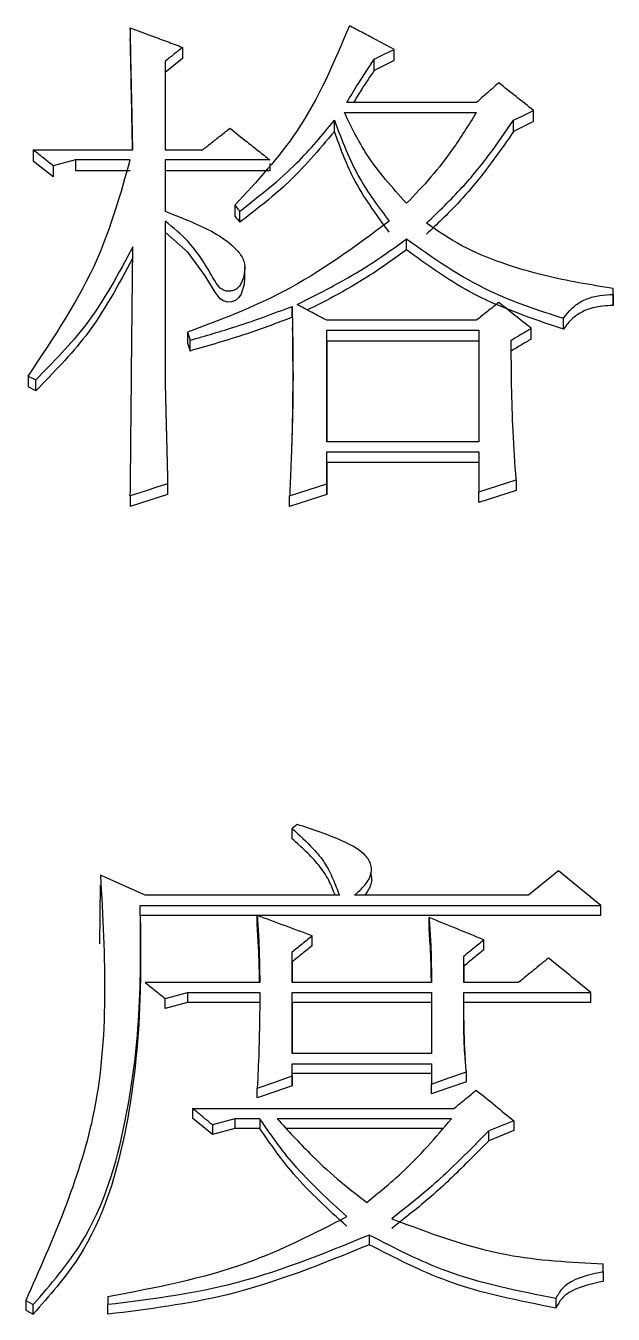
# Model space of a CAD drawing. Header units: millimetres. Extents: x 5659 to 7608, y 3628 to 5007.
# Drawn here: x 6110.68 to 6113.23, y 4803 to 4808.6 of the extents above; entities that cross this region are included whole.
import ezdxf

# ---------------------------------------------------------------- set-up
doc = ezdxf.new("R2010")
doc.units = ezdxf.units.MM

msp = doc.modelspace()

# ---------------------------------------------------------------- linework, layer by layer
at = {"color": 7, "linetype": 'Continuous', "lineweight": 25}
for p, q in [((6111.1296, 4808.5872), (6111.1296, 4808.5384)), ((6111.3567, 4808.5017), (6111.3567, 4808.453)), ((6112.2762, 4808.4445), (6112.2762, 4808.4932)), ((6111.3567, 4808.453), (6111.281, 4808.3932)), ((6111.281, 4808.4418), (6111.281, 4808.0562)), ((6111.281, 4808.4418), (6111.281, 4808.3932)), ((6112.1897, 4808.4018), (6112.1897, 4808.4504)), ((6112.2762, 4808.4445), (6112.1897, 4808.4018)), ((6111.281, 4808.3932), (6111.281, 4808.0562)), ((6112.6332, 4808.262), (6112.0707, 4808.262)), ((6112.0166, 4808.1366), (6112.0166, 4808.1849)), ((6112.0599, 4808.2192), (6112.6332, 4808.2192)), ((6112.7954, 4808.1366), (6112.7954, 4808.1849)), ((6112.882, 4808.1794), (6112.7954, 4808.1366)), ((6112.882, 4808.1794), (6112.882, 4808.2277)), ((6110.7077, 4808.0562), (6111.1404, 4808.0562)), ((6110.7077, 4808.0562), (6110.7077, 4808.0081)), ((6110.7942, 4807.9395), (6110.7077, 4808.0081)), ((6110.8916, 4808.0133), (6110.7942, 4807.9875)), ((6111.1295, 4808.0133), (6110.8916, 4808.0133)), ((6110.8916, 4808.0133), (6110.8916, 4807.9652)), ((6111.281, 4808.0562), (6111.4433, 4808.0562)), ((6111.7353, 4808.0133), (6111.281, 4808.0133)), ((6111.281, 4808.0133), (6111.281, 4807.7898)), ((6111.281, 4808.0133), (6111.281, 4807.9652)), ((6110.7942, 4807.9875), (6110.7942, 4807.9395)), ((6111.1295, 4807.9652), (6110.8916, 4807.9652)), ((6111.281, 4807.9652), (6111.281, 4807.7881)), ((6111.7353, 4807.9652), (6111.281, 4807.9652)), ((6111.7353, 4807.9972), (6111.7353, 4807.9652)), ((6111.5838, 4807.8157), (6111.5838, 4807.7679)), ((6111.6055, 4807.742), (6111.6055, 4807.7898)), ((6111.281, 4807.7469), (6111.281, 4807.6991)), ((6111.281, 4807.7468), (6111.281, 4807.0392)), ((6111.281, 4807.6991), (6111.281, 4807.0392)), ((6111.6275, 4807.5011), (6111.6275, 4807.5488)), ((6113.2281, 4807.428), (6113.2281, 4807.4539)), ((6113.2281, 4807.4065), (6113.2281, 4807.4539)), ((6113.2281, 4807.428), (6113.2281, 4807.3807)), ((6111.8327, 4807.329), (6111.8327, 4807.3762)), ((6112.6332, 4807.3158), (6111.9842, 4807.3158)), ((6112.8712, 4807.2342), (6112.8712, 4807.2813)), ((6113.0118, 4807.2773), (6113.0118, 4807.3245)), ((6111.3784, 4807.264), (6111.3892, 4807.2294)), ((6111.3784, 4807.264), (6111.3784, 4807.217)), ((6111.3892, 4807.1824), (6111.3892, 4807.2294)), ((6111.9842, 4807.2726), (6112.644, 4807.2726)), ((6111.9842, 4806.788), (6111.9842, 4807.2726)), ((6111.9842, 4807.2255), (6111.9842, 4807.2726)), ((6111.9842, 4807.2255), (6111.9842, 4806.788)), ((6112.644, 4807.2255), (6111.9842, 4807.2255)), ((6112.644, 4807.2726), (6112.644, 4806.788)), ((6110.686, 4807.0738), (6110.7185, 4807.0565)), ((6110.686, 4807.0738), (6110.686, 4807.027)), ((6110.7185, 4807.0097), (6110.7185, 4807.0565)), ((6110.7185, 4807.0097), (6110.686, 4807.027)), ((6112.644, 4806.788), (6111.9842, 4806.788)), ((6111.9842, 4806.7446), (6112.644, 4806.7446)), ((6111.9842, 4806.6058), (6111.9842, 4806.7446)), ((6111.9842, 4806.6982), (6111.9842, 4806.7446)), ((6112.644, 4806.7446), (6112.644, 4806.5711)), ((6111.9842, 4806.6982), (6111.9842, 4806.5596)), ((6112.644, 4806.6982), (6111.9842, 4806.6982)), ((6112.8063, 4806.6232), (6112.8063, 4806.5769)), ((6111.2919, 4806.5596), (6111.1296, 4806.5075)), ((6111.1296, 4806.5537), (6111.1296, 4806.5075)), ((6111.2919, 4806.6058), (6111.2919, 4806.5596)), ((6111.8219, 4806.5075), (6111.8219, 4806.5537)), ((6111.9842, 4806.5596), (6111.9842, 4806.6058)), ((6112.644, 4806.5249), (6112.644, 4806.5711)), ((6111.8544, 4805.1252), (6111.8327, 4805.1076)), ((6111.8327, 4805.0633), (6111.8327, 4805.1076)), ((6112.1716, 4804.9593), (6112.1716, 4804.9597)), ((6111.1945, 4804.8176), (6110.9998, 4804.9055)), ((6112.9902, 4804.9231), (6112.8604, 4804.8176)), ((6113.1741, 4804.7736), (6112.9902, 4804.9231)), ((6110.9973, 4804.6068), (6110.9998, 4804.8615)), ((6112.0383, 4804.8176), (6111.1945, 4804.8176)), ((6112.8604, 4804.8176), (6112.1032, 4804.8176)), ((6111.1728, 4804.7736), (6113.1741, 4804.7736)), ((6111.1728, 4804.7297), (6111.1728, 4804.7736)), ((6113.1741, 4804.7298), (6113.1741, 4804.7736)), ((6113.1741, 4804.7298), (6111.1728, 4804.7297)), ((6111.6813, 4804.6858), (6111.6813, 4804.7296)), ((6112.4277, 4804.677), (6112.4277, 4804.7208)), ((6111.1746, 4804.5719), (6111.1746, 4804.616)), ((6111.9193, 4804.5979), (6111.9193, 4804.6415)), ((6112.6657, 4804.5803), (6112.6657, 4804.6239)), ((6111.8327, 4804.4388), (6111.8327, 4804.571)), ((6111.8327, 4804.5275), (6111.8327, 4804.571)), ((6112.5791, 4804.4388), (6112.5791, 4804.5534)), ((6112.5791, 4804.5099), (6112.5791, 4804.5534)), ((6111.8327, 4804.5275), (6111.8327, 4804.4388)), ((6112.5791, 4804.5099), (6112.5791, 4804.4388)), ((6111.6921, 4804.4388), (6111.1945, 4804.4388)), ((6112.4385, 4804.4388), (6111.8327, 4804.4388)), ((6112.8171, 4804.4388), (6112.5791, 4804.4388)), ((6111.2811, 4804.3249), (6111.2811, 4804.3682)), ((6111.3784, 4804.3947), (6111.6921, 4804.3947)), ((6111.3784, 4804.3947), (6111.3784, 4804.3513)), ((6111.8327, 4804.3947), (6112.4385, 4804.3947)), ((6111.8327, 4804.1297), (6111.8327, 4804.3947)), ((6111.8327, 4804.3513), (6111.8327, 4804.3947)), ((6112.4385, 4804.3947), (6112.4385, 4804.1297)), ((6112.5791, 4804.3947), (6113.1308, 4804.3947)), ((6111.3784, 4804.3513), (6111.2811, 4804.3249)), ((6111.6921, 4804.3513), (6111.3784, 4804.3513)), ((6111.8327, 4804.3513), (6111.8327, 4804.1297)), ((6112.4385, 4804.3513), (6111.8327, 4804.3513)), ((6113.1308, 4804.3513), (6112.5792, 4804.3513)), ((6112.4385, 4804.1297), (6111.8327, 4804.1297)), ((6111.8327, 4804.0855), (6112.4385, 4804.0855)), ((6111.8327, 4804.0325), (6111.8327, 4804.0855)), ((6111.8327, 4804.0426), (6111.8327, 4804.0855)), ((6111.8327, 4803.9896), (6111.8327, 4804.0426)), ((6112.4385, 4804.0426), (6111.8327, 4804.0426)), ((6111.8327, 4804.0325), (6111.8327, 4803.9896)), ((6112.4385, 4804.0855), (6112.4385, 4803.9971)), ((6112.59, 4804.0073), (6112.59, 4804.0502)), ((6111.6813, 4803.9366), (6111.6813, 4803.9794)), ((6112.4385, 4803.9543), (6112.4385, 4803.9971)), ((6111.4001, 4803.8909), (6112.5359, 4803.8909)), ((6111.4001, 4803.8909), (6111.4001, 4803.8482)), ((6111.4866, 4803.7774), (6111.4001, 4803.8482)), ((6111.5839, 4803.8466), (6111.4866, 4803.82)), ((6111.4866, 4803.82), (6111.4866, 4803.7774)), ((6111.6922, 4803.8466), (6111.5839, 4803.8466)), ((6111.5839, 4803.8466), (6111.584, 4803.804)), ((6111.6922, 4803.8466), (6111.6922, 4803.804)), ((6112.5251, 4803.8466), (6111.7678, 4803.8466)), ((6112.7955, 4803.8378), (6112.6873, 4803.7935)), ((6112.7955, 4803.8378), (6112.7955, 4803.7951)), ((6111.584, 4803.804), (6111.4866, 4803.7774)), ((6111.6922, 4803.804), (6111.584, 4803.804)), ((6112.4884, 4803.804), (6111.808, 4803.804)), ((6112.7955, 4803.7951), (6112.6873, 4803.7509)), ((6112.6873, 4803.7509), (6112.6873, 4803.7935)), ((6112.1681, 4803.341), (6112.1681, 4803.299)), ((6113.1849, 4803.1809), (6113.1849, 4803.2165)), ((6113.1849, 4803.1747), (6113.1849, 4803.2165)), ((6113.1849, 4803.1809), (6113.1849, 4803.1391)), ((6110.6753, 4803.0563), (6110.7078, 4803.0385)), ((6110.6753, 4803.0563), (6110.6753, 4803.0147)), ((6110.7078, 4802.9969), (6110.7078, 4803.0385)), ((6111.0323, 4803.0742), (6111.0323, 4803.0385)), ((6111.0323, 4802.9969), (6111.0323, 4803.0385)), ((6112.9794, 4803.0652), (6112.9794, 4803.0236)), ((6110.6753, 4803.0147), (6110.7078, 4802.9969))]:
    msp.add_line(p, q, dxfattribs=at)
at = {"color": 7, "linetype": 'Continuous', "lineweight": 25, "flags": 128}
for points in [[(6112.1897, 4808.4504), (6112.2329, 4808.4718), (6112.2762, 4808.4932)], [(6112.7954, 4808.1849), (6112.8387, 4808.2063), (6112.882, 4808.2277)], [(6111.5838, 4807.8157), (6111.5893, 4807.8091), (6111.5974, 4807.7995), (6111.6055, 4807.7898)], [(6111.5838, 4807.7679), (6111.5894, 4807.7613), (6111.5949, 4807.7548), (6111.6055, 4807.742)], [(6111.6256, 4807.5011), (6111.625, 4807.4723), (6111.6115, 4807.4294), (6111.6004, 4807.4131), (6111.5869, 4807.4022), (6111.5698, 4807.3961), (6111.5519, 4807.3952), (6111.534, 4807.3999), (6111.5206, 4807.4089), (6111.4981, 4807.4384), (6111.4554, 4807.5094), (6111.3804, 4807.6102), (6111.2811, 4807.6991), (6111.2811, 4807.6991)], [(6112.3303, 4807.6217), (6112.3303, 4807.6343), (6112.3303, 4807.6468), (6112.3303, 4807.6693)], [(6112.644, 4806.5711), (6112.7251, 4806.5971), (6112.8063, 4806.6232)], [(6111.2919, 4806.6058), (6111.2448, 4806.5907), (6111.1978, 4806.5756), (6111.1296, 4806.5537)], [(6111.8219, 4806.5537), (6111.903, 4806.5797), (6111.9842, 4806.6058)], [(6111.9842, 4806.5596), (6111.903, 4806.5335), (6111.8219, 4806.5075)], [(6112.8063, 4806.5769), (6112.7251, 4806.5509), (6112.644, 4806.5249)], [(6111.2811, 4804.3682), (6111.3297, 4804.3814), (6111.3784, 4804.3947)], [(6113.1308, 4804.3513), (6113.1308, 4804.373), (6113.1308, 4804.3947)], [(6111.6813, 4803.9794), (6111.757, 4804.0059), (6111.8327, 4804.0325)], [(6112.4385, 4803.9971), (6112.5142, 4804.0236), (6112.59, 4804.0502)], [(6111.8327, 4803.9896), (6111.757, 4803.9631), (6111.6813, 4803.9366)], [(6112.59, 4804.0073), (6112.5142, 4803.9808), (6112.4385, 4803.9543)]]:
    msp.add_lwpolyline(points, dxfattribs=at)
at = {"color": 7, "linetype": 'Continuous', "lineweight": 25}
for points, knots in [([(6111.1404, 4808.0562), (6111.1391, 4808.121), (6111.1366, 4808.242), (6111.133, 4808.419), (6111.1307, 4808.5311), (6111.1296, 4808.5872)], [0, 0, 0, 0, 0.365313, 0.682655, 1, 1, 1, 1]), ([(6111.1296, 4808.5872), (6111.1605, 4808.5756), (6111.2138, 4808.5555), (6111.2895, 4808.527), (6111.3343, 4808.5102), (6111.3567, 4808.5017)], [0, 0, 0, 0, 0.4083, 0.70415, 1, 1, 1, 1]), ([(6112.0815, 4808.5958), (6112.0155, 4808.4384), (6111.8968, 4808.1552), (6111.6801, 4807.9201), (6111.5838, 4807.8157)], [0, 0, 0, 0, 0.555743, 1, 1, 1, 1]), ([(6112.2762, 4808.4932), (6112.2474, 4808.5084), (6112.2005, 4808.5331), (6112.1356, 4808.5673), (6112.0995, 4808.5863), (6112.0815, 4808.5958)], [0, 0, 0, 0, 0.4440621, 0.722031, 1, 1, 1, 1]), ([(6111.1394, 4808.0562), (6111.1384, 4808.1049), (6111.1363, 4808.2098), (6111.133, 4808.3705), (6111.1307, 4808.4825), (6111.1296, 4808.5384)], [0, 0, 0, 0, 0.302613, 0.651305, 1, 1, 1, 1]), ([(6111.3567, 4808.5017), (6111.3441, 4808.4917), (6111.3189, 4808.4718), (6111.2936, 4808.4518), (6111.281, 4808.4418)], [0, 0, 0, 0, 0.500001, 1, 1, 1, 1]), ([(6112.0707, 4808.262), (6112.0866, 4808.2892), (6112.1133, 4808.3347), (6112.1539, 4808.3971), (6112.1777, 4808.4326), (6112.1897, 4808.4504)], [0, 0, 0, 0, 0.425102, 0.712508, 1, 1, 1, 1]), ([(6112.1897, 4808.4018), (6112.1718, 4808.3756), (6112.1419, 4808.3317), (6112.1129, 4808.2846), (6112.1008, 4808.2642), (6112.0995, 4808.262)], [0, 0, 0, 0, 0.5701108, 0.9548803, 1, 1, 1, 1]), ([(6112.7305, 4808.3477), (6112.7143, 4808.3334), (6112.6819, 4808.3049), (6112.6494, 4808.2763), (6112.6332, 4808.262)], [0, 0, 0, 0, 0.499999, 1, 1, 1, 1]), ([(6112.882, 4808.2277), (6112.8567, 4808.2477), (6112.8063, 4808.2877), (6112.7558, 4808.3277), (6112.7305, 4808.3477)], [0, 0, 0, 0, 0.499999, 1, 1, 1, 1]), ([(6111.6055, 4807.7898), (6111.6916, 4807.8571), (6111.8442, 4807.9767), (6111.9642, 4808.1216), (6112.0166, 4808.1849)], [0, 0, 0, 0, 0.56336, 1, 1, 1, 1]), ([(6112.0166, 4808.1849), (6112.0489, 4808.0986), (6112.1068, 4807.9436), (6112.2092, 4807.8073), (6112.2546, 4807.7469)], [0, 0, 0, 0, 0.556662, 1, 1, 1, 1]), ([(6112.3303, 4807.8242), (6112.2685, 4807.8928), (6112.1587, 4808.0146), (6112.0899, 4808.157), (6112.0599, 4808.2192)], [0, 0, 0, 0, 0.563444, 1, 1, 1, 1]), ([(6112.6332, 4808.2192), (6112.5999, 4808.1654), (6112.54, 4808.0687), (6112.4379, 4807.9369), (6112.3663, 4807.8619), (6112.3303, 4807.8242)], [0, 0, 0, 0, 0.385333, 0.691671, 1, 1, 1, 1]), ([(6112.4169, 4807.7382), (6112.47, 4807.7891), (6112.568, 4807.8832), (6112.6914, 4808.0349), (6112.7607, 4808.1348), (6112.7954, 4808.1849)], [0, 0, 0, 0, 0.370244, 0.684379, 1, 1, 1, 1]), ([(6111.4433, 4808.0562), (6111.4558, 4808.0661), (6111.4818, 4808.0868), (6111.5215, 4808.1182), (6111.5487, 4808.1398), (6111.5623, 4808.1506)], [0, 0, 0, 0, 0.314654, 0.657326, 1, 1, 1, 1]), ([(6111.5623, 4808.1506), (6111.5872, 4808.1308), (6111.6286, 4808.098), (6111.6862, 4808.0522), (6111.719, 4808.0263), (6111.7353, 4808.0133)], [0, 0, 0, 0, 0.432645, 0.716322, 1, 1, 1, 1]), ([(6112.0166, 4808.1366), (6111.949, 4808.0565), (6111.8274, 4807.9125), (6111.6737, 4807.7944), (6111.6055, 4807.742)], [0, 0, 0, 0, 0.55642, 1, 1, 1, 1]), ([(6112.2546, 4807.6992), (6112.1978, 4807.7764), (6112.097, 4807.9137), (6112.0411, 4808.0688), (6112.0166, 4808.1366)], [0, 0, 0, 0, 0.56299, 1, 1, 1, 1]), ([(6112.7954, 4808.1366), (6112.7544, 4808.078), (6112.6787, 4807.9698), (6112.5534, 4807.8195), (6112.4625, 4807.7336), (6112.4169, 4807.6906)], [0, 0, 0, 0, 0.37028, 0.684001, 1, 1, 1, 1]), ([(6110.686, 4807.0738), (6110.7974, 4807.2405), (6110.9954, 4807.5368), (6111.0887, 4807.8683), (6111.1295, 4808.0133)], [0, 0, 0, 0, 0.562636, 1, 1, 1, 1]), ([(6110.7942, 4807.9875), (6110.7819, 4807.9973), (6110.7613, 4808.0137), (6110.7324, 4808.0366), (6110.7159, 4808.0496), (6110.7077, 4808.0562)], [0, 0, 0, 0, 0.428361, 0.714181, 1, 1, 1, 1]), ([(6111.281, 4807.7898), (6111.3147, 4807.7765), (6111.4161, 4807.7363), (6111.534, 4807.6814), (6111.607, 4807.6076), (6111.6298, 4807.5644), (6111.6261, 4807.5186), (6111.6168, 4807.484), (6111.6019, 4807.4606), (6111.5874, 4807.4486), (6111.5701, 4807.4425), (6111.5515, 4807.4416), (6111.534, 4807.446), (6111.5138, 4807.4602), (6111.4897, 4807.4991), (6111.4497, 4807.5689), (6111.3842, 4807.6624), (6111.3158, 4807.7184), (6111.2811, 4807.7468)], [0, 0, 0, 0, 0.104454, 0.314535, 0.36541, 0.416687, 0.46169, 0.509284, 0.529555, 0.546771, 0.564035, 0.580952, 0.598427, 0.614259, 0.652193, 0.737824, 0.866635, 1, 1, 1, 1]), ([(6112.2546, 4807.7469), (6112.1069, 4807.6368), (6111.8408, 4807.4385), (6111.5207, 4807.3177), (6111.3784, 4807.264)], [0, 0, 0, 0, 0.555385, 1, 1, 1, 1]), ([(6113.2281, 4807.4539), (6113.1283, 4807.4702), (6112.9642, 4807.4971), (6112.7448, 4807.5622), (6112.5678, 4807.6335), (6112.4669, 4807.7035), (6112.4169, 4807.7382)], [0, 0, 0, 0, 0.344082, 0.565383, 0.784584, 1, 1, 1, 1]), ([(6111.1403, 4807.6349), (6111.0783, 4807.5185), (6110.9668, 4807.3091), (6110.7948, 4807.1342), (6110.7185, 4807.0565)], [0, 0, 0, 0, 0.556097, 1, 1, 1, 1]), ([(6111.1296, 4806.5537), (6111.1303, 4806.6218), (6111.1324, 4806.8368), (6111.1359, 4807.1975), (6111.1389, 4807.4891), (6111.1404, 4807.6349)], [0, 0, 0, 0, 0.188404, 0.594194, 1, 1, 1, 1]), ([(6111.8543, 4807.3849), (6111.9154, 4807.4154), (6112.0293, 4807.4724), (6112.1885, 4807.5674), (6112.283, 4807.6353), (6112.3303, 4807.6693)], [0, 0, 0, 0, 0.365229, 0.6817828, 1, 1, 1, 1]), ([(6112.3303, 4807.6217), (6112.2759, 4807.5828), (6112.1742, 4807.5101), (6112.0282, 4807.4253), (6111.9375, 4807.3798), (6111.8996, 4807.3608)], [0, 0, 0, 0, 0.401974, 0.750243, 1, 1, 1, 1]), ([(6112.3303, 4807.6694), (6112.4453, 4807.5881), (6112.6524, 4807.4418), (6112.9011, 4807.3606), (6113.0118, 4807.3245)], [0, 0, 0, 0, 0.554843, 1, 1, 1, 1]), ([(6113.0118, 4807.2773), (6112.8716, 4807.3245), (6112.6233, 4807.4081), (6112.4192, 4807.557), (6112.3303, 4807.6217)], [0, 0, 0, 0, 0.564881, 1, 1, 1, 1]), ([(6111.1403, 4807.5873), (6111.0783, 4807.471), (6110.9668, 4807.2619), (6110.7948, 4807.0873), (6110.7185, 4807.0097)], [0, 0, 0, 0, 0.5560424, 1, 1, 1, 1]), ([(6112.7305, 4807.3935), (6112.7143, 4807.3805), (6112.6819, 4807.3546), (6112.6494, 4807.3287), (6112.6332, 4807.3158)], [0, 0, 0, 0, 0.499998, 1, 1, 1, 1]), ([(6112.8712, 4807.2813), (6112.8477, 4807.3), (6112.8009, 4807.3374), (6112.754, 4807.3748), (6112.7305, 4807.3935)], [0, 0, 0, 0, 0.499999, 1, 1, 1, 1]), ([(6113.0118, 4807.3245), (6113.028, 4807.3454), (6113.0551, 4807.3803), (6113.1135, 4807.4108), (6113.1695, 4807.426), (6113.2085, 4807.4273), (6113.2281, 4807.428)], [0, 0, 0, 0, 0.328373, 0.548346, 0.773134, 1, 1, 1, 1]), ([(6113.2281, 4807.3807), (6113.2281, 4807.3836), (6113.2281, 4807.3885), (6113.2281, 4807.3952), (6113.2281, 4807.4009), (6113.2281, 4807.4047), (6113.2281, 4807.4065)], [0, 0, 0, 0, 0.34, 0.56, 0.78, 1, 1, 1, 1]), ([(6111.3892, 4807.2294), (6111.4564, 4807.2487), (6111.5651, 4807.2799), (6111.7123, 4807.3307), (6111.7926, 4807.361), (6111.8327, 4807.3762)], [0, 0, 0, 0, 0.447142, 0.723428, 1, 1, 1, 1]), ([(6111.8327, 4807.3762), (6111.8328, 4807.3725), (6111.8329, 4807.3669), (6111.833, 4807.3594), (6111.8331, 4807.3538), (6111.8332, 4807.3482), (6111.8333, 4807.3426), (6111.8335, 4807.3351), (6111.8336, 4807.3276), (6111.8338, 4807.3201), (6111.8339, 4807.3145), (6111.834, 4807.3089), (6111.8341, 4807.3033), (6111.8342, 4807.2958), (6111.8343, 4807.2883), (6111.8345, 4807.2809), (6111.8346, 4807.2753), (6111.8347, 4807.2696), (6111.8348, 4807.264), (6111.8349, 4807.2584), (6111.8349, 4807.2528), (6111.8351, 4807.2453), (6111.8352, 4807.2378), (6111.8353, 4807.2304), (6111.8354, 4807.2229), (6111.8355, 4807.2135), (6111.8357, 4807.2023), (6111.8358, 4807.1911), (6111.8359, 4807.1798), (6111.8361, 4807.1648), (6111.8362, 4807.1499), (6111.8364, 4807.1349), (6111.8364, 4807.1236), (6111.8365, 4807.1124), (6111.8365, 4807.1012), (6111.8366, 4807.0899), (6111.8366, 4807.0749), (6111.8366, 4807.06), (6111.8365, 4807.045), (6111.8365, 4807.0337), (6111.8364, 4807.0225), (6111.8363, 4807.0112), (6111.8362, 4807), (6111.836, 4806.985), (6111.8358, 4806.97), (6111.8356, 4806.955), (6111.8354, 4806.9437), (6111.8352, 4806.9325), (6111.835, 4806.9212), (6111.8347, 4806.91), (6111.8344, 4806.895), (6111.834, 4806.88), (6111.8336, 4806.8649), (6111.8333, 4806.8537), (6111.833, 4806.8424), (6111.8326, 4806.8312), (6111.8323, 4806.8199), (6111.8318, 4806.8049), (6111.8313, 4806.7899), (6111.8308, 4806.7749), (6111.8304, 4806.7636), (6111.83, 4806.7523), (6111.8296, 4806.7411), (6111.8292, 4806.7298), (6111.8287, 4806.7185), (6111.8281, 4806.7035), (6111.8275, 4806.6885), (6111.8269, 4806.6735), (6111.8265, 4806.6622), (6111.826, 4806.6509), (6111.8256, 4806.6397), (6111.8249, 4806.6246), (6111.8243, 4806.6096), (6111.8236, 4806.5946), (6111.8232, 4806.5833), (6111.8226, 4806.5697), (6111.8222, 4806.5598), (6111.8219, 4806.5537)], [0, 0, 0, 0, 0.013675, 0.020513, 0.02735, 0.034188, 0.041025, 0.047863, 0.061538, 0.068375, 0.075213, 0.082051, 0.088888, 0.095726, 0.109401, 0.116238, 0.123076, 0.129913, 0.136751, 0.143588, 0.150426, 0.157263, 0.170939, 0.177776, 0.184614, 0.198289, 0.211964, 0.225639, 0.239314, 0.252989, 0.280339, 0.294014, 0.307689, 0.321365, 0.33504, 0.348715, 0.36239, 0.38974, 0.403415, 0.41709, 0.430765, 0.44444, 0.458115, 0.471791, 0.499141, 0.512816, 0.526491, 0.540166, 0.553841, 0.567516, 0.581191, 0.608541, 0.622217, 0.635892, 0.649567, 0.663242, 0.676917, 0.690592, 0.717942, 0.731617, 0.745292, 0.758967, 0.772642, 0.786318, 0.799993, 0.813668, 0.841018, 0.854693, 0.868368, 0.882043, 0.895718, 0.909393, 0.936743, 0.950419, 0.964094, 0.977769, 1, 1, 1, 1]), ([(6111.9842, 4807.3158), (6111.9625, 4807.3273), (6111.9192, 4807.3503), (6111.876, 4807.3733), (6111.8543, 4807.3849)], [0, 0, 0, 0, 0.499999, 1, 1, 1, 1]), ([(6113.2281, 4807.3807), (6113.1978, 4807.3789), (6113.1482, 4807.376), (6113.0854, 4807.3507), (6113.0415, 4807.3187), (6113.0216, 4807.291), (6113.0118, 4807.2773)], [0, 0, 0, 0, 0.348919, 0.571355, 0.788309, 1, 1, 1, 1]), ([(6111.8327, 4807.329), (6111.7678, 4807.3044), (6111.6628, 4807.2645), (6111.5135, 4807.2187), (6111.4306, 4807.1945), (6111.3892, 4807.1824)], [0, 0, 0, 0, 0.447314, 0.723589, 1, 1, 1, 1]), ([(6111.8335, 4807.2848), (6111.8336, 4807.2782), (6111.8345, 4807.2215), (6111.8362, 4807.0472), (6111.8339, 4806.8939), (6111.8317, 4806.8094), (6111.8305, 4806.7688), (6111.8297, 4806.7452), (6111.8295, 4806.7394), (6111.8294, 4806.7363)], [0, 0, 0, 0, 0.058237, 0.493643, 0.756064, 0.862488, 0.925116, 0.960703, 1, 1, 1, 1]), ([(6112.7846, 4807.2294), (6112.7991, 4807.2381), (6112.8279, 4807.2553), (6112.8567, 4807.2726), (6112.8712, 4807.2813)], [0, 0, 0, 0, 0.499999, 1, 1, 1, 1]), ([(6112.8712, 4807.2342), (6112.8567, 4807.2255), (6112.8279, 4807.2083), (6112.7991, 4807.191), (6112.7846, 4807.1824)], [0, 0, 0, 0, 0.499998, 1, 1, 1, 1]), ([(6112.8063, 4806.6232), (6112.8012, 4806.6933), (6112.7914, 4806.8295), (6112.7861, 4807.0317), (6112.7851, 4807.1635), (6112.7846, 4807.2294)], [0, 0, 0, 0, 0.347124, 0.673492, 1, 1, 1, 1]), ([(6111.281, 4807.0392), (6111.2811, 4807.0362), (6111.2813, 4807.0302), (6111.2815, 4807.0212), (6111.2817, 4807.0137), (6111.2819, 4807.0062), (6111.282, 4807.0002), (6111.2822, 4806.9942), (6111.2823, 4806.9882), (6111.2825, 4806.9807), (6111.2827, 4806.9732), (6111.2829, 4806.9656), (6111.283, 4806.9596), (6111.2832, 4806.9521), (6111.2834, 4806.9446), (6111.2836, 4806.9356), (6111.2838, 4806.9266), (6111.284, 4806.9191), (6111.2842, 4806.9116), (6111.2844, 4806.9041), (6111.2847, 4806.8921), (6111.285, 4806.8816), (6111.2852, 4806.871), (6111.2854, 4806.8635), (6111.2857, 4806.8515), (6111.286, 4806.8395), (6111.2863, 4806.8275), (6111.2866, 4806.8185), (6111.2867, 4806.8109), (6111.2869, 4806.8034), (6111.2871, 4806.7959), (6111.2874, 4806.7839), (6111.2877, 4806.7734), (6111.2879, 4806.7628), (6111.2881, 4806.7568), (6111.2883, 4806.7493), (6111.2884, 4806.7433), (6111.2886, 4806.7358), (6111.2888, 4806.7298), (6111.289, 4806.7222), (6111.2891, 4806.7162), (6111.2893, 4806.7087), (6111.2894, 4806.7027), (6111.2896, 4806.6952), (6111.2898, 4806.6891), (6111.29, 4806.6816), (6111.2901, 4806.6756), (6111.2903, 4806.6681), (6111.2905, 4806.6621), (6111.2906, 4806.6545), (6111.2908, 4806.6485), (6111.291, 4806.641), (6111.2911, 4806.635), (6111.2913, 4806.6274), (6111.2915, 4806.6214), (6111.2917, 4806.6137), (6111.2918, 4806.609), (6111.2919, 4806.6058)], [0, 0, 0, 0, 0.020805, 0.04161, 0.062415, 0.072817, 0.093622, 0.104024, 0.114427, 0.135232, 0.156036, 0.166439, 0.187244, 0.197646, 0.218451, 0.239256, 0.260061, 0.280866, 0.291268, 0.312073, 0.332878, 0.374488, 0.38489, 0.405695, 0.4265, 0.468109, 0.488914, 0.509719, 0.530524, 0.540926, 0.561731, 0.582536, 0.624146, 0.634548, 0.655353, 0.665756, 0.686561, 0.696963, 0.717768, 0.72817, 0.748975, 0.759378, 0.780182, 0.790585, 0.81139, 0.821792, 0.842597, 0.852999, 0.873804, 0.884207, 0.905012, 0.915414, 0.936219, 0.946621, 0.967426, 0.977829, 1, 1, 1, 1]), ([(6111.8327, 4805.1076), (6111.8641, 4805.079), (6111.9154, 4805.0322), (6111.9768, 4804.959), (6112.0108, 4804.889), (6112.0291, 4804.8413), (6112.0383, 4804.8176)], [0, 0, 0, 0, 0.345508, 0.566176, 0.783683, 1, 1, 1, 1]), ([(6112.1032, 4804.8176), (6112.119, 4804.8315), (6112.1502, 4804.8588), (6112.1804, 4804.9084), (6112.1762, 4804.9615), (6112.1316, 4805.0138), (6112.0219, 4805.0706), (6111.921, 4805.1035), (6111.8544, 4805.1252)], [0, 0, 0, 0, 0.119334, 0.235111, 0.326467, 0.420991, 0.617683, 1, 1, 1, 1]), ([(6112.0196, 4804.8176), (6112.0111, 4804.8395), (6111.9935, 4804.8855), (6111.9503, 4804.9498), (6111.8935, 4805.0079), (6111.853, 4805.0448), (6111.8327, 4805.0633)], [0, 0, 0, 0, 0.230715, 0.483743, 0.741016, 1, 1, 1, 1]), ([(6110.9998, 4804.9055), (6111.0196, 4804.5498), (6111.0551, 4803.9133), (6110.7916, 4803.3186), (6110.6753, 4803.0563)], [0, 0, 0, 0, 0.558854, 1, 1, 1, 1]), ([(6112.1715, 4804.9153), (6112.1716, 4804.9152), (6112.1771, 4804.9064), (6112.1791, 4804.886), (6112.1727, 4804.8518), (6112.1577, 4804.8308), (6112.1483, 4804.8176)], [0, 0, 0, 0, 0.0049475, 0.2908283, 0.5560785, 1, 1, 1, 1]), ([(6110.7078, 4803.0385), (6110.7833, 4803.1259), (6110.9847, 4803.3591), (6111.1147, 4803.8066), (6111.1778, 4804.3005), (6111.1745, 4804.6152), (6111.1728, 4804.7736)], [0, 0, 0, 0, 0.180534, 0.481185, 0.738841, 1, 1, 1, 1]), ([(6111.1728, 4804.7297), (6111.174, 4804.6211), (6111.1775, 4804.3153), (6111.1306, 4803.8129), (6110.9862, 4803.3147), (6110.7779, 4803.0769), (6110.7078, 4802.9969)], [0, 0, 0, 0, 0.179534, 0.505448, 0.833516, 1, 1, 1, 1]), ([(6111.6813, 4804.7296), (6111.6833, 4804.6988), (6111.6874, 4804.6351), (6111.6907, 4804.5381), (6111.6916, 4804.4719), (6111.6921, 4804.4388)], [0, 0, 0, 0, 0.317979, 0.65893, 1, 1, 1, 1]), ([(6111.9193, 4804.6415), (6111.8796, 4804.6562), (6111.8003, 4804.6856), (6111.721, 4804.7149), (6111.6813, 4804.7296)], [0, 0, 0, 0, 0.499999, 1, 1, 1, 1]), ([(6112.4277, 4804.7208), (6112.43, 4804.69), (6112.4346, 4804.6277), (6112.4375, 4804.5337), (6112.4382, 4804.4704), (6112.4385, 4804.4388)], [0, 0, 0, 0, 0.328217, 0.664033, 1, 1, 1, 1]), ([(6112.6657, 4804.6239), (6112.626, 4804.6401), (6112.5467, 4804.6724), (6112.4674, 4804.7046), (6112.4277, 4804.7208)], [0, 0, 0, 0, 0.499999, 1, 1, 1, 1]), ([(6111.6914, 4804.4388), (6111.6911, 4804.4555), (6111.6903, 4804.5051), (6111.6877, 4804.5875), (6111.6834, 4804.653), (6111.6813, 4804.6858)], [0, 0, 0, 0, 0.202528, 0.601166, 1, 1, 1, 1]), ([(6112.4379, 4804.4388), (6112.4377, 4804.4552), (6112.4371, 4804.5032), (6112.4347, 4804.5827), (6112.43, 4804.6455), (6112.4277, 4804.677)], [0, 0, 0, 0, 0.2065, 0.603092, 1, 1, 1, 1]), ([(6111.8327, 4804.571), (6111.8472, 4804.5828), (6111.876, 4804.6063), (6111.9049, 4804.6298), (6111.9193, 4804.6415)], [0, 0, 0, 0, 0.500001, 1, 1, 1, 1]), ([(6111.9193, 4804.5979), (6111.9049, 4804.5861), (6111.876, 4804.5627), (6111.8472, 4804.5392), (6111.8327, 4804.5275)], [0, 0, 0, 0, 0.499998, 1, 1, 1, 1]), ([(6112.5791, 4804.5534), (6112.5936, 4804.5652), (6112.6224, 4804.5887), (6112.6512, 4804.6122), (6112.6657, 4804.6239)], [0, 0, 0, 0, 0.5000005, 1, 1, 1, 1]), ([(6112.6657, 4804.5803), (6112.6512, 4804.5685), (6112.6224, 4804.5451), (6112.5936, 4804.5216), (6112.5791, 4804.5099)], [0, 0, 0, 0, 0.4999977, 1, 1, 1, 1]), ([(6112.9469, 4804.5446), (6112.9253, 4804.527), (6112.882, 4804.4917), (6112.8388, 4804.4564), (6112.8171, 4804.4388)], [0, 0, 0, 0, 0.500001, 1, 1, 1, 1]), ([(6113.1308, 4804.3947), (6113.1002, 4804.4197), (6113.0389, 4804.4697), (6112.9776, 4804.5196), (6112.9469, 4804.5446)], [0, 0, 0, 0, 0.5, 1, 1, 1, 1]), ([(6111.1945, 4804.4388), (6111.2089, 4804.427), (6111.2378, 4804.4035), (6111.2666, 4804.38), (6111.2811, 4804.3682)], [0, 0, 0, 0, 0.499999, 1, 1, 1, 1]), ([(6111.6921, 4804.3947), (6111.692, 4804.3616), (6111.6916, 4804.2758), (6111.6888, 4804.1374), (6111.6838, 4804.0321), (6111.6813, 4803.9794)], [0, 0, 0, 0, 0.239549, 0.619699, 1, 1, 1, 1]), ([(6112.59, 4804.0502), (6112.5876, 4804.0754), (6112.5846, 4804.1069), (6112.5824, 4804.1415), (6112.5817, 4804.1542), (6112.5813, 4804.1636), (6112.5808, 4804.1731), (6112.5805, 4804.1826), (6112.58, 4804.1952), (6112.5796, 4804.2078), (6112.5793, 4804.2204), (6112.5791, 4804.2299), (6112.579, 4804.2394), (6112.5788, 4804.2488), (6112.5787, 4804.2583), (6112.5786, 4804.2709), (6112.5785, 4804.2836), (6112.5785, 4804.2962), (6112.5785, 4804.3056), (6112.5785, 4804.3151), (6112.5786, 4804.3246), (6112.5786, 4804.334), (6112.5787, 4804.3435), (6112.5787, 4804.3514), (6112.5788, 4804.3593), (6112.5789, 4804.3656), (6112.5789, 4804.3719), (6112.579, 4804.3766), (6112.579, 4804.3814), (6112.5791, 4804.3874), (6112.5791, 4804.3918), (6112.5791, 4804.3947)], [0, 0, 0, 0, 0.219728, 0.274659, 0.302124, 0.329589, 0.357054, 0.384519, 0.411984, 0.466914, 0.494379, 0.521844, 0.549309, 0.576774, 0.604239, 0.631703, 0.686633, 0.714098, 0.741563, 0.769028, 0.796493, 0.823958, 0.851423, 0.878888, 0.89262, 0.920085, 0.933818, 0.94755, 0.961283, 0.975015, 1, 1, 1, 1]), ([(6112.5793, 4804.3237), (6112.5793, 4804.324), (6112.5793, 4804.326), (6112.5793, 4804.3299), (6112.5792, 4804.3392), (6112.5792, 4804.3476), (6112.5791, 4804.3632), (6112.5791, 4804.3729), (6112.5791, 4804.3788)], [0, 0, 0, 0, 0.017551, 0.111249, 0.196743, 0.493071, 0.696882, 1, 1, 1, 1]), ([(6112.5866, 4804.0867), (6112.5866, 4804.0867), (6112.5866, 4804.0867), (6112.5865, 4804.0875), (6112.5845, 4804.1205), (6112.5803, 4804.206), (6112.5797, 4804.2699), (6112.5794, 4804.3076), (6112.5793, 4804.3199), (6112.5793, 4804.3237)], [0, 0, 0, 0, 0.004122, 0.010144, 0.023857, 0.559001, 0.866591, 0.95816, 1, 1, 1, 1]), ([(6112.5359, 4803.8909), (6112.5484, 4803.9011), (6112.5708, 4803.9195), (6112.6033, 4803.946), (6112.6232, 4803.9624), (6112.6332, 4803.9705)], [0, 0, 0, 0, 0.384576, 0.692287, 1, 1, 1, 1]), ([(6112.6332, 4803.9705), (6112.6603, 4803.9484), (6112.7144, 4803.9042), (6112.7684, 4803.8599), (6112.7955, 4803.8378)], [0, 0, 0, 0, 0.4999994, 1, 1, 1, 1]), ([(6111.4866, 4803.82), (6111.4742, 4803.8301), (6111.4536, 4803.847), (6111.4248, 4803.8706), (6111.4083, 4803.8841), (6111.4001, 4803.8909)], [0, 0, 0, 0, 0.428361, 0.714181, 1, 1, 1, 1]), ([(6112.0707, 4803.421), (6111.99, 4803.4941), (6111.8468, 4803.624), (6111.7392, 4803.7789), (6111.6922, 4803.8466)], [0, 0, 0, 0, 0.56329, 1, 1, 1, 1]), ([(6111.7678, 4803.8466), (6111.8144, 4803.7956), (6111.897, 4803.705), (6112.0275, 4803.5836), (6112.1139, 4803.5166), (6112.1573, 4803.483)], [0, 0, 0, 0, 0.391375, 0.694883, 1, 1, 1, 1]), ([(6112.1573, 4803.483), (6112.2084, 4803.5248), (6112.3015, 4803.6009), (6112.4225, 4803.7243), (6112.4908, 4803.8058), (6112.5251, 4803.8466)], [0, 0, 0, 0, 0.378477, 0.688442, 1, 1, 1, 1]), ([(6112.0707, 4803.3789), (6111.99, 4803.4519), (6111.8469, 4803.5816), (6111.7392, 4803.7364), (6111.6922, 4803.804)], [0, 0, 0, 0, 0.563337, 1, 1, 1, 1]), ([(6112.6873, 4803.7935), (6112.6835, 4803.7896), (6112.6777, 4803.7837), (6112.6701, 4803.7759), (6112.6643, 4803.7701), (6112.6586, 4803.7643), (6112.6528, 4803.7584), (6112.6471, 4803.7526), (6112.6413, 4803.7468), (6112.6355, 4803.741), (6112.6298, 4803.7351), (6112.624, 4803.7293), (6112.6163, 4803.7216), (6112.6085, 4803.7138), (6112.6008, 4803.7061), (6112.595, 4803.7003), (6112.5892, 4803.6946), (6112.5833, 4803.6888), (6112.5775, 4803.683), (6112.5657, 4803.6715), (6112.5244, 4803.6315), (6112.4271, 4803.5387), (6112.3288, 4803.4617), (6112.2655, 4803.412)], [0, 0, 0, 0, 0.028965, 0.043448, 0.057931, 0.072414, 0.086896, 0.101379, 0.115862, 0.130344, 0.144827, 0.15931, 0.173793, 0.202758, 0.217241, 0.231723, 0.246206, 0.260689, 0.275172, 0.289654, 0.347586, 0.579334, 1, 1, 1, 1]), ([(6112.6873, 4803.7509), (6112.6566, 4803.7198), (6112.5752, 4803.6373), (6112.4393, 4803.5056), (6112.3235, 4803.4152), (6112.2655, 4803.37)], [0, 0, 0, 0, 0.231872, 0.614997, 1, 1, 1, 1]), ([(6111.0323, 4803.0742), (6111.2386, 4803.1129), (6111.6045, 4803.1817), (6111.9291, 4803.3483), (6112.0707, 4803.421)], [0, 0, 0, 0, 0.563872, 1, 1, 1, 1]), ([(6112.2655, 4803.412), (6112.4298, 4803.3501), (6112.725, 4803.2388), (6113.0436, 4803.2233), (6113.1849, 4803.2165)], [0, 0, 0, 0, 0.55643, 1, 1, 1, 1]), ([(6112.1681, 4803.341), (6111.9654, 4803.2582), (6111.6016, 4803.1096), (6111.207, 4803.0603), (6111.0323, 4803.0385)], [0, 0, 0, 0, 0.557128, 1, 1, 1, 1]), ([(6112.9794, 4803.0652), (6112.8182, 4803.0967), (6112.5323, 4803.1526), (6112.2788, 4803.2837), (6112.1681, 4803.341)], [0, 0, 0, 0, 0.563683, 1, 1, 1, 1]), ([(6112.1681, 4803.299), (6111.9654, 4803.2163), (6111.6016, 4803.0679), (6111.207, 4803.0187), (6111.0323, 4802.9969)], [0, 0, 0, 0, 0.557096, 1, 1, 1, 1]), ([(6112.9794, 4803.0236), (6112.8182, 4803.055), (6112.5324, 4803.1108), (6112.2788, 4803.2418), (6112.1681, 4803.299)], [0, 0, 0, 0, 0.563727, 1, 1, 1, 1]), ([(6113.1849, 4803.1809), (6113.1373, 4803.1713), (6113.0716, 4803.1581), (6113.0025, 4803.1101), (6112.987, 4803.08), (6112.9794, 4803.0652)], [0, 0, 0, 0, 0.571287, 0.789427, 1, 1, 1, 1]), ([(6113.1849, 4803.1391), (6113.1373, 4803.1296), (6113.0716, 4803.1164), (6113.0025, 4803.0684), (6112.987, 4803.0384), (6112.9794, 4803.0236)], [0, 0, 0, 0, 0.571439, 0.78955, 1, 1, 1, 1]), ([(6113.1849, 4803.1747), (6113.1849, 4803.168), (6113.1849, 4803.1562), (6113.1849, 4803.1443), (6113.1849, 4803.1391)], [0, 0, 0, 0, 0.56, 1, 1, 1, 1])]:
    msp.add_open_spline(points, degree=3, knots=knots, dxfattribs=at)
msp.add_open_spline([(6111.3784, 4807.2169), (6111.3802, 4807.2112), (6111.3838, 4807.1997), (6111.3874, 4807.1881), (6111.3892, 4807.1824)], degree=3, dxfattribs=at)

doc.saveas('drawing.dxf')
